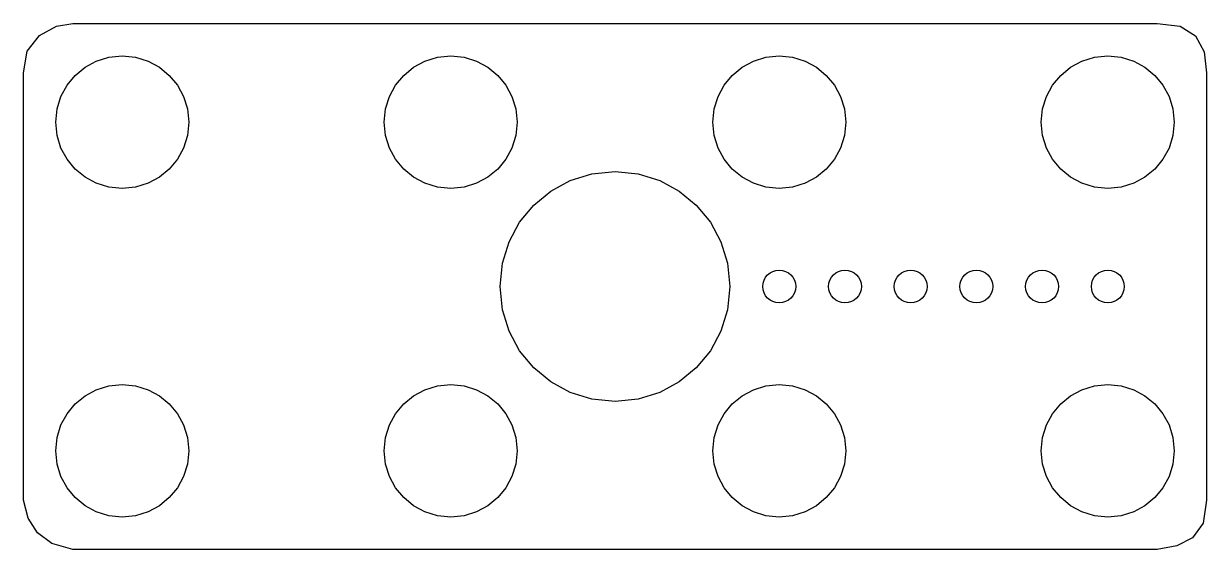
# Model space of a CAD drawing. Extents: x 0.1 to 36.1, y 0.1 to 16.1.
import ezdxf

# ---------------------------------------------------------------- set-up
doc = ezdxf.new("R2010")
doc.units = 0
doc.layers.add('Layer_1', color=7, linetype='CONTINUOUS')

msp = doc.modelspace()

# ---------------------------------------------------------------- linework, layer by layer
at = {"layer": 'Layer_1', "color": 7}
msp.add_lwpolyline([(34.641111, 0.141111), (1.641111, 0.141111), (1.001976, 0.322411), (0.557941, 0.646786), (0.280491, 1.093323), (0.141111, 1.641111), (0.141111, 14.64111), (0.250152, 15.304508), (0.627773, 15.781731), (1.137064, 16.063643), (1.641111, 16.14111), (34.641111, 16.14111), (35.346012, 16.061284), (35.813696, 15.769212), (36.070088, 15.288088), (36.141111, 14.64111), (36.141111, 1.641111), (36.039606, 0.93798), (35.722269, 0.493703), (35.239354, 0.24813), (34.641111, 0.141111)], dxfattribs=at)
at = {"layer": 'Layer_1', "color": 1}
for points in [[(5.164862, 13.14111), (5.123747, 12.734487), (5.005826, 12.355755), (4.819238, 12.01303), (4.57212, 11.714425), (4.27261, 11.468053), (3.928847, 11.282028), (3.548968, 11.164464), (3.141112, 11.123473), (2.733256, 11.164464), (2.353377, 11.282028), (2.009614, 11.468053), (1.710105, 11.714425), (1.462987, 12.01303), (1.276398, 12.355755), (1.158477, 12.734487), (1.117362, 13.14111), (1.158477, 13.547734), (1.276398, 13.926466), (1.462987, 14.269191), (1.710105, 14.567795), (2.009614, 14.814168), (2.353377, 15.000193), (2.733256, 15.117757), (3.141112, 15.158748), (3.548968, 15.117757), (3.928847, 15.000193), (4.27261, 14.814168), (4.57212, 14.567795), (4.819238, 14.269191), (5.005826, 13.926466), (5.123747, 13.547734), (5.164862, 13.14111)], [(15.164862, 13.14111), (15.123746, 12.734487), (15.005825, 12.355755), (14.819237, 12.01303), (14.572119, 11.714425), (14.272609, 11.468053), (13.928846, 11.282028), (13.548968, 11.164464), (13.141111, 11.123473), (12.733255, 11.164464), (12.353376, 11.282028), (12.009613, 11.468053), (11.710104, 11.714425), (11.462986, 12.01303), (11.276397, 12.355755), (11.158476, 12.734487), (11.117361, 13.14111), (11.158476, 13.547734), (11.276397, 13.926466), (11.462986, 14.269191), (11.710104, 14.567795), (12.009613, 14.814168), (12.353376, 15.000193), (12.733255, 15.117757), (13.141111, 15.158748), (13.548968, 15.117757), (13.928846, 15.000193), (14.272609, 14.814168), (14.572119, 14.567795), (14.819237, 14.269191), (15.005825, 13.926466), (15.123746, 13.547734), (15.164862, 13.14111)], [(25.164861, 13.14111), (25.123746, 12.734487), (25.005825, 12.355755), (24.819237, 12.01303), (24.572118, 11.714425), (24.272609, 11.468053), (23.928846, 11.282028), (23.548967, 11.164464), (23.141111, 11.123473), (22.733255, 11.164464), (22.353376, 11.282028), (22.009613, 11.468053), (21.710104, 11.714425), (21.462986, 12.01303), (21.276397, 12.355755), (21.158476, 12.734487), (21.117361, 13.14111), (21.158476, 13.547734), (21.276397, 13.926466), (21.462986, 14.269191), (21.710104, 14.567795), (22.009613, 14.814168), (22.353376, 15.000193), (22.733255, 15.117757), (23.141111, 15.158748), (23.548967, 15.117757), (23.928846, 15.000193), (24.272609, 14.814168), (24.572118, 14.567795), (24.819237, 14.269191), (25.005825, 13.926466), (25.123746, 13.547734), (25.164861, 13.14111)], [(35.164862, 13.14111), (35.123746, 12.734487), (35.005825, 12.355755), (34.819237, 12.01303), (34.572119, 11.714425), (34.272609, 11.468053), (33.928846, 11.282028), (33.548968, 11.164464), (33.141111, 11.123473), (32.733255, 11.164464), (32.353376, 11.282028), (32.009613, 11.468053), (31.710104, 11.714425), (31.462986, 12.01303), (31.276397, 12.355755), (31.158477, 12.734487), (31.117361, 13.14111), (31.158477, 13.547734), (31.276397, 13.926466), (31.462986, 14.269191), (31.710104, 14.567795), (32.009613, 14.814168), (32.353377, 15.000193), (32.733255, 15.117757), (33.141111, 15.158748), (33.548968, 15.117757), (33.928846, 15.000193), (34.272609, 14.814168), (34.572119, 14.567795), (34.819237, 14.269191), (35.005825, 13.926466), (35.123746, 13.547734), (35.164862, 13.14111)], [(21.641111, 8.141111), (21.570003, 7.435739), (21.366064, 6.778752), (21.043367, 6.184226), (20.615985, 5.666236), (20.097995, 5.238856), (19.503469, 4.916157), (18.846484, 4.712218), (18.141112, 4.64111), (17.43574, 4.712218), (16.778753, 4.916157), (16.184228, 5.238856), (15.666237, 5.666236), (15.238857, 6.184226), (14.916158, 6.778752), (14.712219, 7.435739), (14.641111, 8.141111), (14.712219, 8.846483), (14.916158, 9.503468), (15.238857, 10.097993), (15.666237, 10.615984), (16.184228, 11.043366), (16.778753, 11.366063), (17.43574, 11.570001), (18.141112, 11.64111), (18.846484, 11.570001), (19.503469, 11.366063), (20.097995, 11.043366), (20.615985, 10.615984), (21.043367, 10.097993), (21.366064, 9.503468), (21.570003, 8.846483), (21.641111, 8.141111)], [(23.641111, 8.141113), (23.630953, 8.040345), (23.601819, 7.94649), (23.555719, 7.861558), (23.494665, 7.787559), (23.420666, 7.726505), (23.335734, 7.680405), (23.241879, 7.651271), (23.141111, 7.641112), (23.040344, 7.651271), (22.946489, 7.680405), (22.861556, 7.726505), (22.787558, 7.787559), (22.726504, 7.861558), (22.680404, 7.94649), (22.65127, 8.040345), (22.641111, 8.141113), (22.65127, 8.24188), (22.680404, 8.335735), (22.726504, 8.420667), (22.787558, 8.494666), (22.861556, 8.55572), (22.946489, 8.60182), (23.040344, 8.630954), (23.141111, 8.641112), (23.241879, 8.630954), (23.335734, 8.60182), (23.420666, 8.55572), (23.494665, 8.494666), (23.555719, 8.420667), (23.601819, 8.335735), (23.630953, 8.24188), (23.641111, 8.141113)], [(25.641111, 8.141113), (25.630953, 8.040345), (25.601819, 7.94649), (25.555719, 7.861558), (25.494665, 7.787559), (25.420666, 7.726505), (25.335734, 7.680405), (25.241879, 7.651271), (25.141111, 7.641112), (25.040344, 7.651271), (24.946489, 7.680405), (24.861556, 7.726505), (24.787558, 7.787559), (24.726503, 7.861558), (24.680404, 7.94649), (24.65127, 8.040345), (24.641111, 8.141113), (24.65127, 8.24188), (24.680404, 8.335735), (24.726503, 8.420667), (24.787558, 8.494666), (24.861556, 8.55572), (24.946489, 8.60182), (25.040344, 8.630954), (25.141111, 8.641112), (25.241879, 8.630954), (25.335734, 8.60182), (25.420666, 8.55572), (25.494665, 8.494666), (25.555719, 8.420667), (25.601819, 8.335735), (25.630953, 8.24188), (25.641111, 8.141113)], [(27.641111, 8.141113), (27.630953, 8.040345), (27.601819, 7.94649), (27.555719, 7.861558), (27.494665, 7.787559), (27.420666, 7.726505), (27.335734, 7.680405), (27.241879, 7.651271), (27.141111, 7.641112), (27.040344, 7.651271), (26.946489, 7.680405), (26.861556, 7.726505), (26.787558, 7.787559), (26.726503, 7.861558), (26.680404, 7.94649), (26.651269, 8.040345), (26.641111, 8.141113), (26.651269, 8.24188), (26.680404, 8.335735), (26.726503, 8.420667), (26.787558, 8.494666), (26.861556, 8.55572), (26.946489, 8.60182), (27.040344, 8.630954), (27.141111, 8.641112), (27.241879, 8.630954), (27.335734, 8.60182), (27.420666, 8.55572), (27.494665, 8.494666), (27.555719, 8.420667), (27.601819, 8.335735), (27.630953, 8.24188), (27.641111, 8.141113)], [(29.641111, 8.141113), (29.630953, 8.040345), (29.601819, 7.94649), (29.555719, 7.861558), (29.494665, 7.787559), (29.420666, 7.726505), (29.335734, 7.680405), (29.241879, 7.651271), (29.141111, 7.641112), (29.040344, 7.651271), (28.946489, 7.680405), (28.861556, 7.726505), (28.787558, 7.787559), (28.726503, 7.861558), (28.680404, 7.94649), (28.651269, 8.040345), (28.641111, 8.141113), (28.651269, 8.24188), (28.680404, 8.335735), (28.726503, 8.420667), (28.787558, 8.494666), (28.861556, 8.55572), (28.946489, 8.60182), (29.040344, 8.630954), (29.141111, 8.641112), (29.241879, 8.630954), (29.335734, 8.60182), (29.420666, 8.55572), (29.494665, 8.494666), (29.555719, 8.420667), (29.601819, 8.335735), (29.630953, 8.24188), (29.641111, 8.141113)], [(31.641111, 8.141113), (31.630953, 8.040345), (31.601819, 7.94649), (31.555719, 7.861558), (31.494665, 7.787559), (31.420666, 7.726505), (31.335734, 7.680405), (31.241879, 7.651271), (31.141111, 7.641112), (31.040344, 7.651271), (30.946489, 7.680405), (30.861557, 7.726505), (30.787558, 7.787559), (30.726504, 7.861558), (30.680404, 7.94649), (30.65127, 8.040345), (30.641111, 8.141113), (30.65127, 8.24188), (30.680404, 8.335735), (30.726504, 8.420667), (30.787558, 8.494666), (30.861557, 8.55572), (30.946489, 8.60182), (31.040344, 8.630954), (31.141111, 8.641112), (31.241879, 8.630954), (31.335734, 8.60182), (31.420666, 8.55572), (31.494665, 8.494666), (31.555719, 8.420667), (31.601819, 8.335735), (31.630953, 8.24188), (31.641111, 8.141113)], [(33.641111, 8.141113), (33.630953, 8.040345), (33.601819, 7.94649), (33.555719, 7.861558), (33.494665, 7.787559), (33.420666, 7.726505), (33.335734, 7.680405), (33.241879, 7.651271), (33.141111, 7.641112), (33.040344, 7.651271), (32.946489, 7.680405), (32.861556, 7.726505), (32.787558, 7.787559), (32.726504, 7.861558), (32.680404, 7.94649), (32.65127, 8.040345), (32.641111, 8.141113), (32.65127, 8.24188), (32.680404, 8.335735), (32.726504, 8.420667), (32.787558, 8.494666), (32.861556, 8.55572), (32.946489, 8.60182), (33.040344, 8.630954), (33.141111, 8.641112), (33.241879, 8.630954), (33.335734, 8.60182), (33.420666, 8.55572), (33.494665, 8.494666), (33.555719, 8.420667), (33.601819, 8.335735), (33.630953, 8.24188), (33.641111, 8.141113)], [(5.164862, 3.141111), (5.123747, 2.734487), (5.005826, 2.355756), (4.819238, 2.01303), (4.57212, 1.714426), (4.27261, 1.468053), (3.928847, 1.282029), (3.548968, 1.164465), (3.141112, 1.123473), (2.733256, 1.164465), (2.353377, 1.282029), (2.009614, 1.468053), (1.710105, 1.714426), (1.462987, 2.01303), (1.276398, 2.355756), (1.158477, 2.734487), (1.117362, 3.141111), (1.158477, 3.547735), (1.276398, 3.926466), (1.462987, 4.269192), (1.710105, 4.567796), (2.009614, 4.814168), (2.353377, 5.000193), (2.733256, 5.117757), (3.141112, 5.158749), (3.548968, 5.117757), (3.928847, 5.000193), (4.27261, 4.814168), (4.57212, 4.567796), (4.819238, 4.269192), (5.005826, 3.926466), (5.123747, 3.547735), (5.164862, 3.141111)], [(15.164862, 3.141111), (15.123746, 2.734487), (15.005825, 2.355756), (14.819237, 2.01303), (14.572119, 1.714426), (14.272609, 1.468053), (13.928846, 1.282029), (13.548968, 1.164465), (13.141111, 1.123473), (12.733255, 1.164465), (12.353376, 1.282029), (12.009613, 1.468053), (11.710104, 1.714426), (11.462986, 2.01303), (11.276397, 2.355756), (11.158476, 2.734487), (11.117361, 3.141111), (11.158476, 3.547735), (11.276397, 3.926466), (11.462986, 4.269192), (11.710104, 4.567796), (12.009613, 4.814168), (12.353376, 5.000193), (12.733255, 5.117757), (13.141111, 5.158749), (13.548968, 5.117757), (13.928846, 5.000193), (14.272609, 4.814168), (14.572119, 4.567796), (14.819237, 4.269192), (15.005825, 3.926466), (15.123746, 3.547735), (15.164862, 3.141111)], [(25.164861, 3.141111), (25.123746, 2.734487), (25.005825, 2.355756), (24.819237, 2.01303), (24.572118, 1.714426), (24.272609, 1.468053), (23.928846, 1.282029), (23.548967, 1.164465), (23.141111, 1.123473), (22.733255, 1.164465), (22.353376, 1.282029), (22.009613, 1.468053), (21.710104, 1.714426), (21.462986, 2.01303), (21.276397, 2.355756), (21.158476, 2.734487), (21.117361, 3.141111), (21.158476, 3.547735), (21.276397, 3.926466), (21.462986, 4.269192), (21.710104, 4.567796), (22.009613, 4.814168), (22.353376, 5.000193), (22.733255, 5.117757), (23.141111, 5.158749), (23.548967, 5.117757), (23.928846, 5.000193), (24.272609, 4.814168), (24.572118, 4.567796), (24.819237, 4.269192), (25.005825, 3.926466), (25.123746, 3.547735), (25.164861, 3.141111)], [(35.164862, 3.141111), (35.123746, 2.734487), (35.005825, 2.355756), (34.819237, 2.01303), (34.572119, 1.714426), (34.272609, 1.468053), (33.928846, 1.282029), (33.548968, 1.164465), (33.141111, 1.123473), (32.733255, 1.164465), (32.353376, 1.282029), (32.009613, 1.468053), (31.710104, 1.714426), (31.462986, 2.01303), (31.276397, 2.355756), (31.158477, 2.734487), (31.117361, 3.141111), (31.158477, 3.547735), (31.276397, 3.926466), (31.462986, 4.269192), (31.710104, 4.567796), (32.009613, 4.814168), (32.353377, 5.000193), (32.733255, 5.117757), (33.141111, 5.158749), (33.548968, 5.117757), (33.928846, 5.000193), (34.272609, 4.814168), (34.572119, 4.567796), (34.819237, 4.269192), (35.005825, 3.926466), (35.123746, 3.547735), (35.164862, 3.141111)]]:
    msp.add_lwpolyline(points, dxfattribs=at)

doc.saveas('drawing.dxf')
